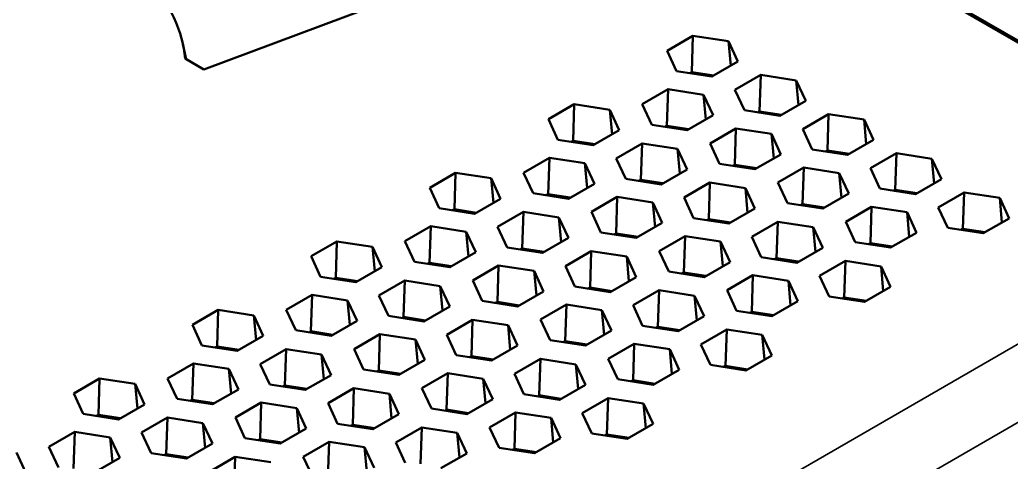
# Model space of a CAD drawing. Header units: millimetres. Extents: x 29 to 1149, y -40 to 354.
# Drawn here: x 356.09 to 397.44, y 256.98 to 275.42 of the extents above; entities that cross this region are included whole.
import ezdxf

# ---------------------------------------------------------------- set-up
doc = ezdxf.new("R2010")
doc.units = ezdxf.units.MM
doc.header["$LTSCALE"] = 1.2
doc.layers.add('외형선(ISO)', color=7, linetype='Continuous', lineweight=50)
doc.layers.add('좁은 외형선(ISO)', color=7, linetype='Continuous', lineweight=35)

msp = doc.modelspace()

# ---------------------------------------------------------------- linework, layer by layer
at = {"layer": '외형선(ISO)', "color": 7}
for p, q in [((404.7143, 270.4324), (388.0265, 280.067)), ((388.0973, 280.1079), (412.8461, 265.8192)), ((371.6585, 276.3082), (363.762, 273.3488)), ((383.0839, 274.1311), (384.1657, 274.7557)), ((384.1657, 274.7557), (384.1135, 273.2354)), ((384.1657, 274.7557), (385.6436, 274.5271)), ((362.8893, 274.4055), (363.0271, 273.7731)), ((385.6436, 274.5271), (386.0396, 273.6738)), ((385.6436, 274.5271), (385.7383, 273.4999)), ((363.762, 273.3488), (362.977, 273.802)), ((383.4799, 273.2778), (383.0839, 274.1311)), ((386.0396, 273.6738), (384.9577, 273.0492)), ((384.9577, 273.0492), (383.4799, 273.2778)), ((384.1135, 273.2354), (384.0375, 273.1916)), ((385.0337, 273.093), (384.1135, 273.2354)), ((385.9123, 272.4981), (386.9942, 273.1227)), ((386.9942, 273.1227), (386.9419, 271.6024)), ((386.9942, 273.1227), (388.4721, 272.8941)), ((382.0486, 271.9004), (383.1305, 272.525)), ((383.1305, 272.525), (383.0782, 271.0047)), ((383.1305, 272.525), (384.6084, 272.2964)), ((386.3083, 271.6449), (385.9123, 272.4981)), ((388.4721, 272.8941), (388.8681, 272.0409)), ((388.4721, 272.8941), (388.5667, 271.8669)), ((384.6084, 272.2964), (385.0044, 271.4431)), ((384.6084, 272.2964), (384.703, 271.2691)), ((378.1342, 271.2733), (379.216, 271.898)), ((379.216, 271.898), (379.1637, 270.3776)), ((379.216, 271.898), (380.6939, 271.6693)), ((380.6939, 271.6693), (381.0899, 270.8161)), ((380.6939, 271.6693), (380.7885, 270.6421)), ((382.4446, 271.0471), (382.0486, 271.9004)), ((388.8681, 272.0409), (387.7862, 271.4162)), ((378.5302, 270.4201), (378.1342, 271.2733)), ((385.0044, 271.4431), (383.9225, 270.8185)), ((387.7862, 271.4162), (386.3083, 271.6449)), ((386.9419, 271.6024), (386.866, 271.5586)), ((387.8621, 271.4601), (386.9419, 271.6024)), ((388.7408, 270.8651), (389.8226, 271.4897)), ((389.8226, 271.4897), (389.7703, 269.9694)), ((389.8226, 271.4897), (391.3005, 271.2611)), ((391.3005, 271.2611), (391.6965, 270.4079)), ((391.3005, 271.2611), (391.3952, 270.2339)), ((383.9225, 270.8185), (382.4446, 271.0471)), ((383.0782, 271.0047), (383.0023, 270.9609)), ((383.9984, 270.8623), (383.0782, 271.0047)), ((384.8771, 270.2674), (385.9589, 270.892)), ((385.9589, 270.892), (385.9066, 269.3717)), ((385.9589, 270.892), (387.4368, 270.6634)), ((389.1368, 270.0119), (388.7408, 270.8651)), ((381.0899, 270.8161), (380.008, 270.1915)), ((387.4368, 270.6634), (387.8328, 269.8101)), ((387.4368, 270.6634), (387.5315, 269.6362)), ((380.008, 270.1915), (378.5302, 270.4201)), ((379.1637, 270.3776), (379.0878, 270.3338)), ((380.0839, 270.2353), (379.1637, 270.3776)), ((380.9626, 269.6403), (382.0445, 270.265)), ((382.0445, 270.265), (381.9922, 268.7447)), ((382.0445, 270.265), (383.5223, 270.0363)), ((383.5223, 270.0363), (383.9183, 269.1831)), ((383.5223, 270.0363), (383.617, 269.0091)), ((385.2731, 269.4141), (384.8771, 270.2674)), ((391.6965, 270.4079), (390.6146, 269.7832)), ((377.0989, 269.0426), (378.1808, 269.6672)), ((378.1808, 269.6672), (378.1285, 268.1469)), ((378.1808, 269.6672), (379.6586, 269.4386)), ((381.3586, 268.7871), (380.9626, 269.6403)), ((387.8328, 269.8101), (386.7509, 269.1855)), ((390.6146, 269.7832), (389.1368, 270.0119)), ((389.7703, 269.9694), (389.6944, 269.9256)), ((390.6905, 269.8271), (389.7703, 269.9694)), ((391.5692, 269.2321), (392.6511, 269.8568)), ((392.6511, 269.8568), (392.5988, 268.3364)), ((392.6511, 269.8568), (394.1289, 269.6281)), ((394.1289, 269.6281), (394.5249, 268.7749)), ((394.1289, 269.6281), (394.2236, 268.6009)), ((379.6586, 269.4386), (380.0546, 268.5854)), ((379.6586, 269.4386), (379.7533, 268.4114)), ((386.7509, 269.1855), (385.2731, 269.4141)), ((385.9066, 269.3717), (385.8307, 269.3279)), ((386.8268, 269.2293), (385.9066, 269.3717)), ((387.7055, 268.6344), (388.7874, 269.259)), ((388.7874, 269.259), (388.7351, 267.7387)), ((388.7874, 269.259), (390.2652, 269.0304)), ((391.9652, 268.3789), (391.5692, 269.2321)), ((373.1844, 268.4156), (374.2663, 269.0402)), ((374.2663, 269.0402), (374.214, 267.5199)), ((374.2663, 269.0402), (375.7442, 268.8116)), ((375.7442, 268.8116), (376.1402, 267.9583)), ((375.7442, 268.8116), (375.8388, 267.7843)), ((377.4949, 268.1894), (377.0989, 269.0426)), ((382.8365, 268.5585), (381.3586, 268.7871)), ((383.9183, 269.1831), (382.8365, 268.5585)), ((390.2652, 269.0304), (390.6612, 268.1772)), ((390.2652, 269.0304), (390.3599, 268.0032)), ((394.5249, 268.7749), (393.4431, 268.1503)), ((373.5804, 267.5623), (373.1844, 268.4156)), ((380.0546, 268.5854), (378.9728, 267.9607)), ((381.9922, 268.7447), (381.9163, 268.7008)), ((382.9124, 268.6023), (381.9922, 268.7447)), ((383.791, 268.0074), (384.8729, 268.632)), ((384.8729, 268.632), (384.8206, 267.1117)), ((384.8729, 268.632), (386.3508, 268.4034)), ((386.3508, 268.4034), (386.7468, 267.5501)), ((386.3508, 268.4034), (386.4454, 267.3761)), ((388.1015, 267.7812), (387.7055, 268.6344)), ((393.4431, 268.1503), (391.9652, 268.3789)), ((376.1402, 267.9583), (375.0583, 267.3337)), ((378.9728, 267.9607), (377.4949, 268.1894)), ((378.1285, 268.1469), (378.0526, 268.1031)), ((379.0487, 268.0046), (378.1285, 268.1469)), ((379.9273, 267.4096), (381.0092, 268.0343)), ((381.0092, 268.0343), (380.9569, 266.5139)), ((381.0092, 268.0343), (382.4871, 267.8056)), ((384.187, 267.1541), (383.791, 268.0074)), ((390.6612, 268.1772), (389.5794, 267.5525)), ((392.5988, 268.3364), (392.5229, 268.2926)), ((393.519, 268.1941), (392.5988, 268.3364)), ((394.3976, 267.5991), (395.4795, 268.2238)), ((395.4795, 268.2238), (395.4272, 266.7035)), ((395.4795, 268.2238), (396.9574, 267.9951)), ((396.9574, 267.9951), (397.3534, 267.1419)), ((396.9574, 267.9951), (397.052, 266.9679)), ((375.0583, 267.3337), (373.5804, 267.5623)), ((382.4871, 267.8056), (382.8831, 266.9524)), ((382.4871, 267.8056), (382.5817, 266.7784)), ((386.7468, 267.5501), (385.6649, 266.9255)), ((389.5794, 267.5525), (388.1015, 267.7812)), ((388.7351, 267.7387), (388.6592, 267.6949)), ((389.6553, 267.5964), (388.7351, 267.7387)), ((390.5339, 267.0014), (391.6158, 267.626)), ((391.6158, 267.626), (391.5635, 266.1057)), ((391.6158, 267.626), (393.0937, 267.3974)), ((394.7936, 266.7459), (394.3976, 267.5991)), ((374.214, 267.5199), (374.1381, 267.4761)), ((375.1342, 267.3775), (374.214, 267.5199)), ((376.0129, 266.7826), (377.0947, 267.4072)), ((377.0947, 267.4072), (377.0424, 265.8869)), ((377.0947, 267.4072), (378.5726, 267.1786)), ((378.5726, 267.1786), (378.9686, 266.3253)), ((378.5726, 267.1786), (378.6673, 266.1514)), ((380.3233, 266.5564), (379.9273, 267.4096)), ((385.6649, 266.9255), (384.187, 267.1541)), ((393.0937, 267.3974), (393.4897, 266.5442)), ((393.0937, 267.3974), (393.1883, 266.3702)), ((397.3534, 267.1419), (396.2715, 266.5173)), ((372.1492, 266.1849), (373.231, 266.8095)), ((373.231, 266.8095), (373.1788, 265.2892)), ((373.231, 266.8095), (374.7089, 266.5809)), ((376.4089, 265.9293), (376.0129, 266.7826)), ((382.8831, 266.9524), (381.8012, 266.3278)), ((384.8206, 267.1117), (384.7447, 267.0678)), ((385.7408, 266.9693), (384.8206, 267.1117)), ((386.6195, 266.3744), (387.7013, 266.999)), ((387.7013, 266.999), (387.6491, 265.4787)), ((387.7013, 266.999), (389.1792, 266.7704)), ((389.1792, 266.7704), (389.5752, 265.9171)), ((389.1792, 266.7704), (389.2739, 265.7431)), ((390.9299, 266.1482), (390.5339, 267.0014)), ((396.2715, 266.5173), (394.7936, 266.7459)), ((374.7089, 266.5809), (375.1049, 265.7276)), ((374.7089, 266.5809), (374.8036, 265.5536)), ((378.9686, 266.3253), (377.8867, 265.7007)), ((381.8012, 266.3278), (380.3233, 266.5564)), ((380.9569, 266.5139), (380.881, 266.4701)), ((381.8771, 266.3716), (380.9569, 266.5139)), ((382.7558, 265.7766), (383.8377, 266.4013)), ((383.8377, 266.4013), (383.7854, 264.881)), ((383.8377, 266.4013), (385.3155, 266.1726)), ((387.0155, 265.5211), (386.6195, 266.3744)), ((393.4897, 266.5442), (392.4078, 265.9195)), ((395.4272, 266.7035), (395.3513, 266.6596)), ((396.3474, 266.5611), (395.4272, 266.7035)), ((368.2347, 265.5578), (369.3166, 266.1825)), ((369.3166, 266.1825), (369.2643, 264.6621)), ((369.3166, 266.1825), (370.7945, 265.9538)), ((370.7945, 265.9538), (371.1905, 265.1006)), ((370.7945, 265.9538), (370.8891, 264.9266)), ((372.5452, 265.3316), (372.1492, 266.1849)), ((377.8867, 265.7007), (376.4089, 265.9293)), ((377.0424, 265.8869), (376.9665, 265.8431)), ((377.9627, 265.7445), (377.0424, 265.8869)), ((385.3155, 266.1726), (385.7115, 265.3194)), ((385.3155, 266.1726), (385.4102, 265.1454)), ((389.5752, 265.9171), (388.4934, 265.2925)), ((392.4078, 265.9195), (390.9299, 266.1482)), ((391.5635, 266.1057), (391.4876, 266.0619)), ((392.4837, 265.9634), (391.5635, 266.1057)), ((368.6307, 264.7046), (368.2347, 265.5578)), ((375.1049, 265.7276), (374.023, 265.103)), ((378.8413, 265.1496), (379.9232, 265.7742)), ((379.9232, 265.7742), (379.8709, 264.2539)), ((379.9232, 265.7742), (381.4011, 265.5456)), ((381.4011, 265.5456), (381.7971, 264.6924)), ((381.4011, 265.5456), (381.4957, 264.5184)), ((383.1518, 264.9234), (382.7558, 265.7766)), ((388.4934, 265.2925), (387.0155, 265.5211)), ((387.6491, 265.4787), (387.5731, 265.4349)), ((388.5693, 265.3363), (387.6491, 265.4787)), ((371.1905, 265.1006), (370.1086, 264.476)), ((374.023, 265.103), (372.5452, 265.3316)), ((373.1788, 265.2892), (373.1028, 265.2453)), ((374.099, 265.1468), (373.1788, 265.2892)), ((374.9776, 264.5519), (376.0595, 265.1765)), ((376.0595, 265.1765), (376.0072, 263.6562)), ((376.0595, 265.1765), (377.5374, 264.9479)), ((379.2373, 264.2964), (378.8413, 265.1496)), ((385.7115, 265.3194), (384.6297, 264.6948)), ((389.4479, 264.7414), (390.5298, 265.366)), ((390.5298, 265.366), (390.4775, 263.8457)), ((390.5298, 265.366), (392.0077, 265.1374)), ((392.0077, 265.1374), (392.4037, 264.2841)), ((392.0077, 265.1374), (392.1023, 264.1102)), ((370.1086, 264.476), (368.6307, 264.7046)), ((369.2643, 264.6621), (369.1884, 264.6183)), ((370.1845, 264.5198), (369.2643, 264.6621)), ((377.5374, 264.9479), (377.9334, 264.0946)), ((377.5374, 264.9479), (377.632, 263.9206)), ((381.7971, 264.6924), (380.7152, 264.0677)), ((384.6297, 264.6948), (383.1518, 264.9234)), ((383.7854, 264.881), (383.7094, 264.8371)), ((384.7056, 264.7386), (383.7854, 264.881)), ((385.5842, 264.1437), (386.6661, 264.7683)), ((386.6661, 264.7683), (386.6138, 263.248)), ((386.6661, 264.7683), (388.144, 264.5397)), ((389.8439, 263.8881), (389.4479, 264.7414)), ((371.0631, 263.9248), (372.145, 264.5495)), ((372.145, 264.5495), (372.0927, 263.0291)), ((372.145, 264.5495), (373.6229, 264.3208)), ((373.6229, 264.3208), (374.0189, 263.4676)), ((373.6229, 264.3208), (373.7175, 263.2936)), ((375.3736, 263.6986), (374.9776, 264.5519)), ((380.7152, 264.0677), (379.2373, 264.2964)), ((379.8709, 264.2539), (379.795, 264.2101)), ((380.7911, 264.1116), (379.8709, 264.2539)), ((388.144, 264.5397), (388.54, 263.6864)), ((388.144, 264.5397), (388.2386, 263.5124)), ((392.4037, 264.2841), (391.3218, 263.6595)), ((367.1995, 263.3271), (368.2813, 263.9517)), ((368.2813, 263.9517), (368.229, 262.4314)), ((368.2813, 263.9517), (369.7592, 263.7231)), ((371.4592, 263.0716), (371.0631, 263.9248)), ((377.9334, 264.0946), (376.8515, 263.47)), ((381.6698, 263.5166), (382.7516, 264.1412)), ((382.7516, 264.1412), (382.6993, 262.6209)), ((382.7516, 264.1412), (384.2295, 263.9126)), ((384.2295, 263.9126), (384.6255, 263.0594)), ((384.2295, 263.9126), (384.3242, 262.8854)), ((385.9802, 263.2904), (385.5842, 264.1437)), ((391.3218, 263.6595), (389.8439, 263.8881)), ((390.4775, 263.8457), (390.4016, 263.8019)), ((391.3977, 263.7033), (390.4775, 263.8457)), ((369.7592, 263.7231), (370.1552, 262.8699)), ((369.7592, 263.7231), (369.8538, 262.6959)), ((374.0189, 263.4676), (372.937, 262.843)), ((376.8515, 263.47), (375.3736, 263.6986)), ((376.0072, 263.6562), (375.9313, 263.6124)), ((376.9274, 263.5138), (376.0072, 263.6562)), ((377.8061, 262.9189), (378.8879, 263.5435)), ((378.8879, 263.5435), (378.8356, 262.0232)), ((378.8879, 263.5435), (380.3658, 263.3149)), ((382.0658, 262.6634), (381.6698, 263.5166)), ((388.54, 263.6864), (387.4581, 263.0618)), ((363.285, 262.7001), (364.3669, 263.3247)), ((364.3669, 263.3247), (364.3146, 261.8044)), ((364.3669, 263.3247), (365.8447, 263.0961)), ((365.8447, 263.0961), (366.2407, 262.2428)), ((365.8447, 263.0961), (365.9394, 262.0688)), ((367.5955, 262.4739), (367.1995, 263.3271)), ((372.937, 262.843), (371.4592, 263.0716)), ((372.0927, 263.0291), (372.0168, 262.9853)), ((373.0129, 262.8868), (372.0927, 263.0291)), ((380.3658, 263.3149), (380.7618, 262.4616)), ((380.3658, 263.3149), (380.4605, 262.2877)), ((384.6255, 263.0594), (383.5436, 262.4348)), ((387.4581, 263.0618), (385.9802, 263.2904)), ((386.6138, 263.248), (386.5379, 263.2041)), ((387.534, 263.1056), (386.6138, 263.248)), ((363.681, 261.8468), (363.285, 262.7001)), ((370.1552, 262.8699), (369.0733, 262.2452)), ((373.8916, 262.2919), (374.9735, 262.9165)), ((374.9735, 262.9165), (374.9212, 261.3962)), ((374.9735, 262.9165), (376.4513, 262.6879)), ((376.4513, 262.6879), (376.8473, 261.8346)), ((376.4513, 262.6879), (376.546, 261.6606)), ((378.2021, 262.0656), (377.8061, 262.9189)), ((383.5436, 262.4348), (382.0658, 262.6634)), ((382.6993, 262.6209), (382.6234, 262.5771)), ((383.6195, 262.4786), (382.6993, 262.6209)), ((366.2407, 262.2428), (365.1589, 261.6182)), ((369.0733, 262.2452), (367.5955, 262.4739)), ((368.229, 262.4314), (368.1531, 262.3876)), ((369.1492, 262.2891), (368.229, 262.4314)), ((370.0279, 261.6941), (371.1098, 262.3188)), ((371.1098, 262.3188), (371.0575, 260.7984)), ((371.1098, 262.3188), (372.5876, 262.0901)), ((374.2876, 261.4386), (373.8916, 262.2919)), ((380.7618, 262.4616), (379.6799, 261.837)), ((384.4982, 261.8836), (385.5801, 262.5083)), ((385.5801, 262.5083), (385.5278, 260.9879)), ((385.5801, 262.5083), (387.0579, 262.2796)), ((387.0579, 262.2796), (387.4539, 261.4264)), ((387.0579, 262.2796), (387.1526, 261.2524)), ((365.1589, 261.6182), (363.681, 261.8468)), ((364.3146, 261.8044), (364.2387, 261.7606)), ((365.2348, 261.662), (364.3146, 261.8044)), ((372.5876, 262.0901), (372.9836, 261.2369)), ((372.5876, 262.0901), (372.6823, 261.0629)), ((376.8473, 261.8346), (375.7655, 261.21)), ((379.6799, 261.837), (378.2021, 262.0656)), ((378.8356, 262.0232), (378.7597, 261.9794)), ((379.7558, 261.8809), (378.8356, 262.0232)), ((380.6345, 261.2859), (381.7164, 261.9105)), ((381.7164, 261.9105), (381.6641, 260.3902)), ((381.7164, 261.9105), (383.1942, 261.6819)), ((384.8942, 261.0304), (384.4982, 261.8836)), ((366.1134, 261.0671), (367.1953, 261.6917)), ((367.1953, 261.6917), (367.143, 260.1714)), ((367.1953, 261.6917), (368.6732, 261.4631)), ((368.6732, 261.4631), (369.0692, 260.6098)), ((368.6732, 261.4631), (368.7678, 260.4359)), ((370.4239, 260.8409), (370.0279, 261.6941)), ((375.7655, 261.21), (374.2876, 261.4386)), ((374.9212, 261.3962), (374.8453, 261.3523)), ((375.8414, 261.2538), (374.9212, 261.3962)), ((383.1942, 261.6819), (383.5902, 260.8287)), ((383.1942, 261.6819), (383.2889, 260.6547)), ((387.4539, 261.4264), (386.3721, 260.8018)), ((362.2497, 260.4694), (363.3316, 261.094)), ((363.3316, 261.094), (363.2793, 259.5737)), ((363.3316, 261.094), (364.8095, 260.8654)), ((366.5094, 260.2138), (366.1134, 261.0671)), ((372.9836, 261.2369), (371.9018, 260.6123)), ((376.72, 260.6589), (377.8019, 261.2835)), ((377.8019, 261.2835), (377.7496, 259.7632)), ((377.8019, 261.2835), (379.2798, 261.0549)), ((379.2798, 261.0549), (379.6758, 260.2016)), ((379.2798, 261.0549), (379.3744, 260.0276)), ((381.0305, 260.4327), (380.6345, 261.2859)), ((386.3721, 260.8018), (384.8942, 261.0304)), ((385.5278, 260.9879), (385.4519, 260.9441)), ((386.448, 260.8456), (385.5278, 260.9879)), ((364.8095, 260.8654), (365.2055, 260.0121)), ((364.8095, 260.8654), (364.9041, 259.8381)), ((369.0692, 260.6098), (367.9873, 259.9852)), ((371.9018, 260.6123), (370.4239, 260.8409)), ((371.0575, 260.7984), (370.9816, 260.7546)), ((371.9777, 260.6561), (371.0575, 260.7984)), ((372.8563, 260.0611), (373.9382, 260.6858)), ((373.9382, 260.6858), (373.8859, 259.1655)), ((373.9382, 260.6858), (375.4161, 260.4571)), ((377.116, 259.8056), (376.72, 260.6589)), ((383.5902, 260.8287), (382.5084, 260.204)), ((358.3353, 259.8423), (359.4171, 260.4669)), ((359.4171, 260.4669), (359.3648, 258.9466)), ((359.4171, 260.4669), (360.895, 260.2383)), ((360.895, 260.2383), (361.291, 259.3851)), ((360.895, 260.2383), (360.9897, 259.2111)), ((362.6457, 259.6161), (362.2497, 260.4694)), ((367.9873, 259.9852), (366.5094, 260.2138)), ((367.143, 260.1714), (367.0671, 260.1276)), ((368.0632, 260.029), (367.143, 260.1714)), ((375.4161, 260.4571), (375.8121, 259.6039)), ((375.4161, 260.4571), (375.5107, 259.4299)), ((379.6758, 260.2016), (378.5939, 259.577)), ((382.5084, 260.204), (381.0305, 260.4327)), ((381.6641, 260.3902), (381.5882, 260.3464)), ((382.5843, 260.2479), (381.6641, 260.3902)), ((358.7313, 258.9891), (358.3353, 259.8423)), ((365.2055, 260.0121), (364.1236, 259.3875)), ((368.9419, 259.4341), (370.0237, 260.0587)), ((370.0237, 260.0587), (369.9714, 258.5384)), ((370.0237, 260.0587), (371.5016, 259.8301)), ((371.5016, 259.8301), (371.8976, 258.9769)), ((371.5016, 259.8301), (371.5963, 258.8029)), ((373.2523, 259.2079), (372.8563, 260.0611)), ((378.5939, 259.577), (377.116, 259.8056)), ((377.7496, 259.7632), (377.6737, 259.7194)), ((378.6698, 259.6208), (377.7496, 259.7632)), ((361.291, 259.3851), (360.2091, 258.7605)), ((364.1236, 259.3875), (362.6457, 259.6161)), ((363.2793, 259.5737), (363.2034, 259.5298)), ((364.1995, 259.4313), (363.2793, 259.5737)), ((365.0782, 258.8364), (366.16, 259.461)), ((366.16, 259.461), (366.1077, 257.9407)), ((366.16, 259.461), (367.6379, 259.2324)), ((369.3379, 258.5809), (368.9419, 259.4341)), ((375.8121, 259.6039), (374.7302, 258.9793)), ((379.5485, 259.0259), (380.6303, 259.6505)), ((380.6303, 259.6505), (380.5781, 258.1302)), ((380.6303, 259.6505), (382.1082, 259.4219)), ((382.1082, 259.4219), (382.5042, 258.5686)), ((382.1082, 259.4219), (382.2029, 258.3947)), ((360.2091, 258.7605), (358.7313, 258.9891)), ((359.3648, 258.9466), (359.2889, 258.9028)), ((360.285, 258.8043), (359.3648, 258.9466)), ((367.6379, 259.2324), (368.0339, 258.3791)), ((367.6379, 259.2324), (367.7326, 258.2051)), ((371.8976, 258.9769), (370.8157, 258.3522)), ((374.7302, 258.9793), (373.2523, 259.2079)), ((373.8859, 259.1655), (373.81, 259.1216)), ((374.8061, 259.0231), (373.8859, 259.1655)), ((375.6848, 258.4282), (376.7666, 259.0528)), ((376.7666, 259.0528), (376.7144, 257.5325)), ((376.7666, 259.0528), (378.2445, 258.8242)), ((379.9445, 258.1726), (379.5485, 259.0259)), ((361.1637, 258.2093), (362.2456, 258.834)), ((362.2456, 258.834), (362.1933, 257.3136)), ((362.2456, 258.834), (363.7234, 258.6053)), ((363.7234, 258.6053), (364.1195, 257.7521)), ((363.7234, 258.6053), (363.8181, 257.5781)), ((365.4742, 257.9831), (365.0782, 258.8364)), ((370.8157, 258.3522), (369.3379, 258.5809)), ((369.9714, 258.5384), (369.8955, 258.4946)), ((370.8917, 258.3961), (369.9714, 258.5384)), ((378.2445, 258.8242), (378.6405, 257.9709)), ((378.2445, 258.8242), (378.3392, 257.7969)), ((382.5042, 258.5686), (381.4223, 257.944)), ((357.3, 257.6116), (358.3819, 258.2362)), ((358.3819, 258.2362), (358.3296, 256.7159)), ((358.3819, 258.2362), (359.8598, 258.0076)), ((361.5597, 257.3561), (361.1637, 258.2093)), ((368.0339, 258.3791), (366.952, 257.7545)), ((371.7703, 257.8011), (372.8522, 258.4257)), ((372.8522, 258.4257), (372.7999, 256.9054)), ((372.8522, 258.4257), (374.3301, 258.1971)), ((374.3301, 258.1971), (374.7261, 257.3439)), ((374.3301, 258.1971), (374.4247, 257.1699)), ((376.0808, 257.5749), (375.6848, 258.4282)), ((381.4223, 257.944), (379.9445, 258.1726)), ((380.5781, 258.1302), (380.5021, 258.0864)), ((381.4983, 257.9878), (380.5781, 258.1302)), ((357.696, 256.7584), (357.3, 257.6116)), ((359.8598, 258.0076), (360.2558, 257.1544)), ((359.8598, 258.0076), (359.9544, 256.9804)), ((364.1195, 257.7521), (363.0376, 257.1275)), ((366.952, 257.7545), (365.4742, 257.9831)), ((366.1077, 257.9407), (366.0318, 257.8969)), ((367.028, 257.7983), (366.1077, 257.9407)), ((367.9066, 257.2034), (368.9885, 257.828)), ((368.9885, 257.828), (368.9362, 256.3077)), ((368.9885, 257.828), (370.4664, 257.5994)), ((372.1663, 256.9479), (371.7703, 257.8011)), ((378.6405, 257.9709), (377.5587, 257.3463)), ((355.9453, 257.3806), (356.3413, 256.5273)), ((363.0376, 257.1275), (361.5597, 257.3561)), ((362.1933, 257.3136), (362.1174, 257.2698)), ((363.1135, 257.1713), (362.1933, 257.3136)), ((363.9921, 256.5764), (365.074, 257.201)), ((365.074, 257.201), (365.0217, 255.6807)), ((365.074, 257.201), (366.5519, 256.9724)), ((368.3026, 256.3501), (367.9066, 257.2034)), ((370.4664, 257.5994), (370.8624, 256.7461)), ((370.4664, 257.5994), (370.561, 256.5722)), ((374.7261, 257.3439), (373.6442, 256.7192)), ((377.5587, 257.3463), (376.0808, 257.5749)), ((376.7144, 257.5325), (376.6384, 257.4886)), ((377.6346, 257.3901), (376.7144, 257.5325)), ((360.2558, 257.1544), (359.1739, 256.5297))]:
    msp.add_line(p, q, dxfattribs=at)
msp.add_open_spline([(362.977, 273.802), (362.9, 274.8951), (362.3574, 276.0838), (360.3409, 278.6521), (358.8824, 279.8452), (356.9737, 280.9472)], degree=3, knots=[0, 0, 0, 0, 0.5, 0.5, 1, 1, 1, 1], dxfattribs=at)
at = {"layer": '좁은 외형선(ISO)', "color": 7}
for p, q in [((408.6034, 268.187), (350.9745, 234.9147)), ((352.3887, 232.4652), (410.0176, 265.7376))]:
    msp.add_line(p, q, dxfattribs=at)

doc.saveas('drawing.dxf')
